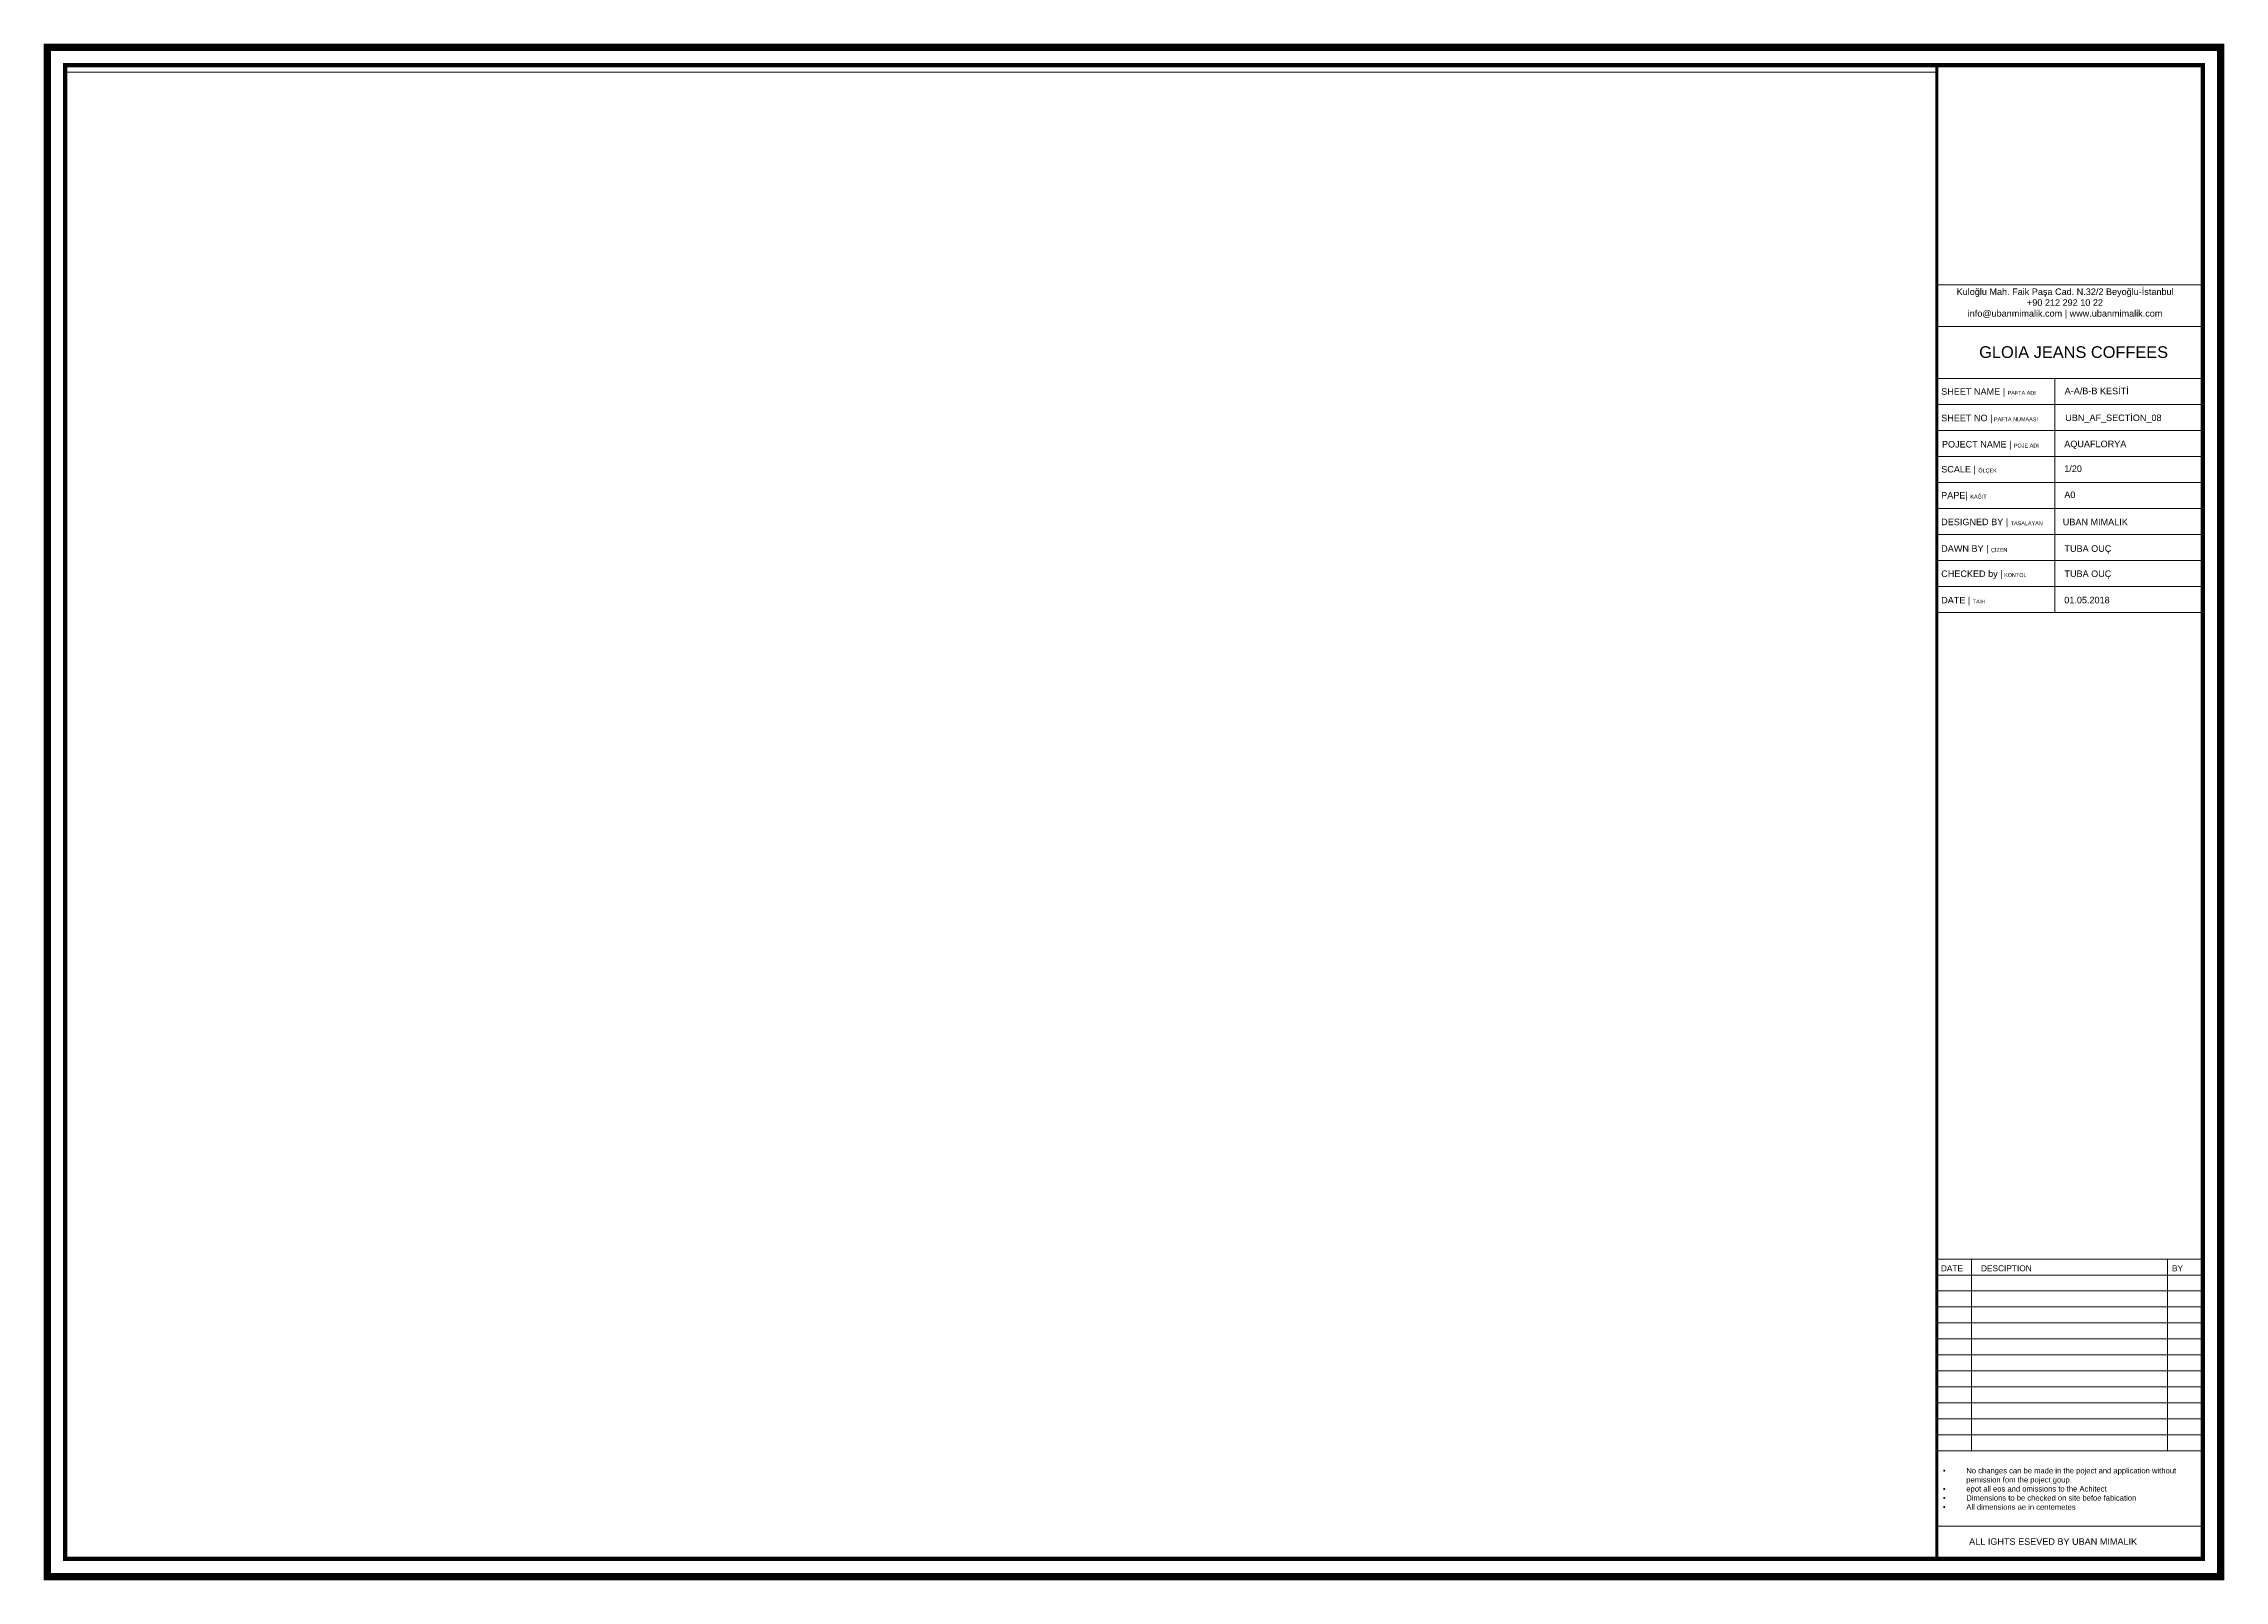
# Paper-space layout 'A-A B-B KESİTİ' of a CAD drawing. Header units: millimetres. Extents: x 3 to 1165, y 2 to 821.
import ezdxf

# ---------------------------------------------------------------- set-up
doc = ezdxf.new("R2010")
doc.units = ezdxf.units.MM
doc.layers.add('antet', color=7, linetype='Continuous', lineweight=20)
doc.layers.add('olcu', color=251, linetype='Continuous', lineweight=20)
doc.styles.add('antet', font='arial.ttf')

psp = doc.layouts.new('A-A B-B KESİTİ')

# ---------------------------------------------------------------- linework, layer by layer
at = {"layer": 'antet'}
for p, q in [((1012, 692.2), (1154.5, 692.2)), ((1012, 670), (1154.5, 670)), ((1012, 642.3), (1154.5, 642.3)), ((1074.9, 642.3), (1074.9, 517.6)), ((1012, 628.5), (1154.5, 628.5)), ((1012, 614.6), (1154.5, 614.6)), ((1012, 600.8), (1154.5, 600.8)), ((1012, 586.9), (1154.5, 586.9)), ((1012, 573), (1154.5, 573)), ((1012, 573), (1154.5, 573)), ((1012, 573), (1154.5, 573)), ((1012, 573), (1154.5, 573)), ((1012, 559.2), (1154.5, 559.2)), ((1012, 545.3), (1154.5, 545.3)), ((1012, 531.5), (1154.5, 531.5)), ((1012, 517.6), (1154.5, 517.6)), ((1012, 70.8), (1153.8, 70.8)), ((1012, 30.7), (1153.8, 30.7))]:
    psp.add_line(p, q, dxfattribs=at)
at = {"layer": 'antet', "color": 1}
for points, const_width in [([(1163.3, 818.8), (4.8, 818.8), (4.8, 3.7), (1163.3, 3.7)], 3.92), ([(1153.8, 809.3), (14.3, 809.3), (14.3, 13.2), (1153.8, 13.2)], 2.24)]:
    psp.add_lwpolyline(points, close=True, dxfattribs=dict(at, const_width=const_width))
at = {"layer": 'antet', "color": 1, "const_width": 1.58}
psp.add_lwpolyline([(1012, 809.3), (1012, 13.2)], dxfattribs=at)
at = {"layer": 'olcu'}
for p, q in [((1012, 164.5), (1153.8, 164.5)), ((1012, 156), (1153.8, 156)), ((1012, 147.5), (1153.8, 147.5)), ((1012, 139), (1153.8, 139)), ((1012, 130.5), (1153.8, 130.5)), ((1012, 121.9), (1153.8, 121.9)), ((1012, 113.4), (1153.8, 113.4)), ((1012, 104.9), (1153.8, 104.9)), ((1012, 96.4), (1153.8, 96.4)), ((1012, 87.9), (1153.8, 87.9)), ((1012, 79.3), (1153.8, 79.3)), ((1012, 70.8), (1153.8, 70.8))]:
    psp.add_line(p, q, dxfattribs=at)
for points in [[(1030.5, 173), (1030.5, 70.8)], [(1134.9, 173), (1134.9, 70.8)]]:
    psp.add_lwpolyline(points, dxfattribs=at)

# ---------------------------------------------------------------- texts
at = {"layer": 'antet', "style": 'antet'}
for s, height, p in [('UBAN MIMALIK', 3.464, (1079.1, 564.1)), ('DATE', 3.17, (1014.1, 166.5)), ('DESCIPTION', 3.17, (1035.5, 166.5)), ('BY', 3.17, (1137.3, 166.5)), ('ALL IGHTS ESEVED BY UBAN MIMALIK', 3.464, (1029.2, 20.7))]:
    psp.add_text(s, height=height, dxfattribs=at).set_placement(p)
at = {"layer": 'antet', "char_height": 3.464, "attachment_point": 1, "style": 'antet'}
for s, width, insert in [('A-A/B-B KESİTİ ', 66.402, (1080.1, 637.4)), ('UBN_AF_SECTİON_08', 48.671, (1080.4, 623.1))]:
    psp.add_mtext_dynamic_manual_height_columns(s, width=width, gutter_width=12.5, heights=[0], dxfattribs=dict(at, insert=insert))
at = {"layer": 'antet', "insert": (1015.2, 61.7), "char_height": 2.9102, "width": 138.569, "attachment_point": 1, "style": 'antet'}
psp.add_mtext('\\pi-12.47112,l12.47112,t12.47112;{\\fSymbol|b0|i0|c2|p18;·^I}No changes can be made in the poject and application without pemission fom the poject goup.\\P{\\fSymbol|b0|i0|c2|p18;·^I}epot all eos and omissions to the Achitect\\P{\\fSymbol|b0|i0|c2|p18;·^I}Dimensions to be checked on site befoe fabication\\P{\\fSymbol|b0|i0|c2|p18;·^I}All dimensions ae in centemetes', dxfattribs=at)
at = {"layer": 'antet', "style": 'antet'}
for tag, p, s, height in [('AQUAFLORYA', (1079.9, 605.7), 'GLOİAJEANSCOFEES', 3.464), ('1/20', (1079.9, 592.5), '', 3.46), ('A0', (1079.9, 578.6), '', 3.46), ('01.05.2018', (1079.9, 522.5), '', 3.46)]:
    psp.add_attdef(tag, p, s, height=height, dxfattribs=at)
at = {"layer": 'olcu', "attachment_point": 1, "style": 'antet'}
for s, width, insert, char_height in [('\\pi5.71706;Kuloğlu Mah. Faik Paşa Cad. N.32/2 Beyoğlu-İstanbul \\P\\pi43.21837;+90 212 292 10 22 \\P\\pi11.62582;info@ubanmimalik.com | www.ubanmimalik.com', 126.415, (1016.8, 690.3), 3.464), ('\\pi2.54562;GLOIA JEANS COFFEES', 104.856, (1032, 659.5), 6.236), ('SHEET NAME | {\\H0.6x;PAFTA ADI}', 62.885, (1014.3, 637.1), 3.464), ('SHEET NO |{\\H0.6x; PAFTA NUMAASI}', 62.885, (1014.3, 623), 3.464), ('POJECT NAME | {\\H0.6x;POJE ADI       }', 62.885, (1014.7, 609), 3.464), ('SCALE | {\\H0.6x;ÖLÇEK}', 62.885, (1014.3, 595.7), 3.464), ('PAPE| {\\H0.6x;KAĞIT}', 62.885, (1014.3, 581.8), 3.464), ('DESIGNED BY | {\\H0.6x;TASALAYAN}', 62.885, (1014.3, 567.6), 3.464), ('DAWN BY | {\\H0.6x;ÇİZEN}', 62.885, (1014.3, 553.4), 3.464), ('TUBA OUÇ', 62.885, (1080, 553.4), 3.46), ('CHECKED by |{\\H0.6x; KONTOL}', 62.885, (1014.3, 540), 3.464), ('TUBA OUÇ', 62.885, (1080, 540), 3.46), ('DATE | {\\H0.6x;TAİH}', 62.885, (1014.3, 525.9), 3.464)]:
    psp.add_mtext_dynamic_manual_height_columns(s, width=width, gutter_width=12.5, heights=[0], dxfattribs=dict(at, insert=insert, char_height=char_height))

# ---------------------------------------------------------------- viewports
at = {"layer": 'antet', "ltscale": 200, "view_target_point": (86970.27, 60626.19)}
psp.add_viewport(center=(1082.9, 121.9), size=(141.8, 102.215), view_center_point=(210555.27, -25491.18), view_height=4808.1859, dxfattribs=at)
at = {"layer": 'Defpoints', "color": 0, "linetype": 'ByBlock', "view_twist_angle": 720}
vp = psp.add_viewport(center=(513.1, 409.4), size=(997.6, 792.418), view_center_point=(10887.18, 785.77), view_height=1584.8364, status=3, dxfattribs=at)
vp.frozen_layers = ['Defpoints']

doc.saveas('drawing.dxf')
